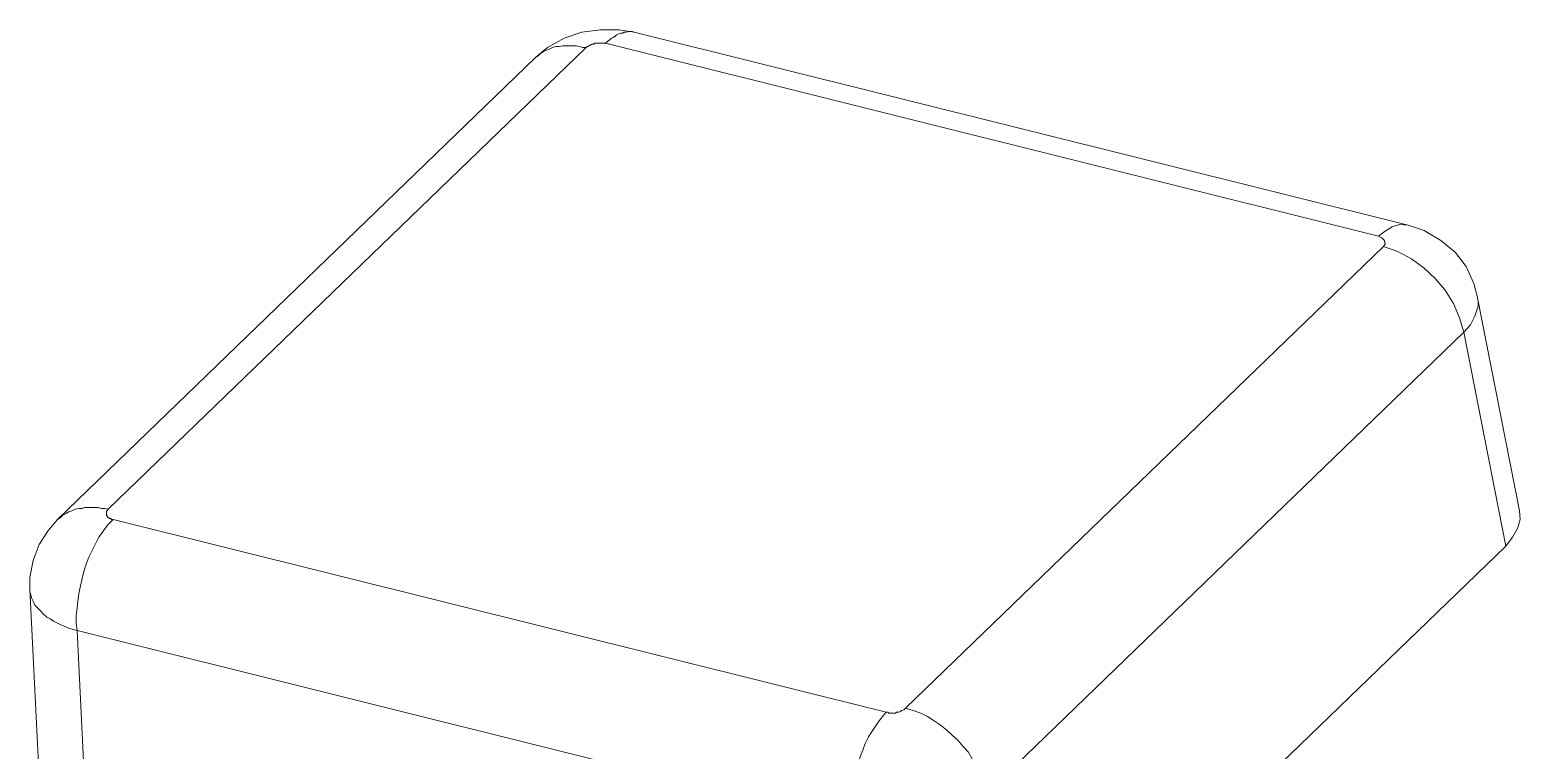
# Model space of a CAD drawing. Header units: millimetres. Extents: x 15 to 196, y 29 to 258.
# Drawn here: x 16.9 to 91.8, y 221.9 to 258.1 of the extents above; entities that cross this region are included whole.
import ezdxf

# ---------------------------------------------------------------- set-up
doc = ezdxf.new("R2010")
doc.units = ezdxf.units.MM

msp = doc.modelspace()

# ---------------------------------------------------------------- linework, layer by layer
at = {"color": 7, "lineweight": 0}
for points in [[(47.278572, 257.976511), (46.516572, 258.103511), (45.585239, 258.103511), (44.653906, 257.976511), (43.764906, 257.680178), (42.918239, 257.214511), (42.325572, 256.706511)], [(45.839239, 257.426178), (45.966239, 257.553178), (46.050906, 257.595158), (46.135572, 257.680178), (46.220239, 257.722511), (46.304906, 257.764844), (46.389572, 257.849511), (46.474239, 257.891844), (46.601239, 257.934178), (46.685906, 257.934178), (46.770572, 257.976511), (46.897572, 257.976511), (46.982239, 258.018844), (47.066906, 258.018844), (47.193906, 258.018844), (47.278572, 257.976511)], [(47.278572, 257.976511), (86.140572, 248.282178)], [(44.865572, 257.214511), (20.862678, 234.015844)], [(44.865572, 257.214511), (44.696239, 257.214511), (44.526906, 257.256844), (44.357572, 257.299178), (44.188239, 257.299178), (44.018906, 257.299178), (43.849572, 257.299178), (43.680239, 257.299178), (43.510906, 257.256844), (43.341572, 257.256844), (43.172239, 257.214511), (43.002906, 257.129492), (42.875906, 257.087158), (42.706572, 257.002844), (42.579572, 256.918178), (42.452572, 256.791178), (42.325572, 256.706511)], [(45.839239, 257.426178), (45.754572, 257.426178), (45.712239, 257.426178), (45.627572, 257.426178), (45.542906, 257.426178), (45.500572, 257.426178), (45.415906, 257.426178), (45.373572, 257.426178), (45.288906, 257.426178), (45.246572, 257.383844), (45.161906, 257.383844), (45.119572, 257.341511), (45.077239, 257.341511), (44.992572, 257.299178), (44.950239, 257.256844), (44.907906, 257.256844), (44.865572, 257.214511)], [(84.658906, 247.731844), (45.839239, 257.426178)], [(42.325572, 256.706511), (18.322678, 233.507844)], [(84.658906, 247.731844), (84.997572, 247.985844), (85.336239, 248.197511), (85.717239, 248.324511), (86.140572, 248.282178)], [(89.611906, 244.726178), (89.442572, 245.361178), (89.061572, 246.207844), (88.511239, 246.927511), (87.791572, 247.520178), (86.944906, 248.028178), (86.140572, 248.282178)], [(60.909906, 224.025178), (84.912906, 247.223844)], [(84.912906, 247.223844), (84.997572, 247.350844), (84.955239, 247.520178), (84.828239, 247.647178), (84.658906, 247.731844)], [(84.912906, 247.223844), (85.632572, 246.969844), (86.309906, 246.588844), (86.944906, 246.123178), (87.495239, 245.615178), (88.003239, 245.022511), (88.426572, 244.345178), (88.722906, 243.625511), (88.934572, 242.905844)], [(88.934572, 242.905844), (89.273239, 243.286844), (89.484906, 243.710178), (89.654239, 244.218178), (89.654239, 244.472178), (89.611906, 244.726178)], [(89.611906, 244.726178), (91.728572, 233.931178)], [(64.931572, 219.707178), (88.934572, 242.905844)], [(88.934572, 242.905844), (91.051239, 232.153178)], [(20.862678, 234.015844), (20.693345, 234.058178), (20.524011, 234.058178), (20.354678, 234.100511), (20.185345, 234.100511), (20.016011, 234.100511), (19.846678, 234.100511), (19.677345, 234.100511), (19.550345, 234.058178), (19.381011, 234.058178), (19.211678, 234.015844), (19.042345, 233.931178), (18.873011, 233.888844), (18.746011, 233.803825), (18.576678, 233.719511), (18.449678, 233.592511), (18.322678, 233.507844)], [(20.862678, 234.015844), (20.820345, 233.973511), (20.820345, 233.931178), (20.778011, 233.931178), (20.778011, 233.888844), (20.778011, 233.846158), (20.778011, 233.803825), (20.778011, 233.761844), (20.778011, 233.719511), (20.778011, 233.677178), (20.820345, 233.677178), (20.820345, 233.634844), (20.862678, 233.592511), (20.905011, 233.592511), (20.947345, 233.550178), (20.989678, 233.550178), (21.032011, 233.507844), (21.074345, 233.507844), (21.116678, 233.507844)], [(91.051239, 232.153178), (91.389906, 232.618844), (91.643906, 233.042178), (91.770906, 233.507844), (91.728572, 233.931178)], [(18.322678, 233.507844), (17.857011, 232.957511), (17.391345, 232.237492), (17.095011, 231.433511), (16.925678, 230.586844), (16.925678, 229.994178)], [(21.116678, 233.507844), (20.820345, 233.211511), (20.608678, 232.915178), (20.397011, 232.618844), (20.227678, 232.280178), (20.058345, 231.941511), (19.889011, 231.602844), (19.762011, 231.264178), (19.635011, 230.883178), (19.550345, 230.544511), (19.465678, 230.163511), (19.381011, 229.782511), (19.338678, 229.401511), (19.296345, 229.062492), (19.254011, 228.681844), (19.254011, 228.300844), (19.296345, 227.919844)], [(21.116678, 233.507844), (59.936239, 223.813511)], [(66.455572, 208.403825), (91.051239, 232.153178)], [(16.925678, 229.994178), (16.925678, 229.867178), (16.968011, 229.782511), (17.010345, 229.570492), (17.095011, 229.401511), (17.179678, 229.189844), (17.306678, 229.062492), (17.476011, 228.893511), (17.603011, 228.766511), (17.772345, 228.597178), (17.941678, 228.512158), (18.111011, 228.385511), (18.322678, 228.300844), (18.492011, 228.216178), (18.703678, 228.131511), (18.873011, 228.046844), (19.296345, 227.919844)], [(16.925678, 229.994178), (17.476011, 218.860511)], [(19.296345, 227.919844), (58.115906, 218.225511)], [(19.296345, 227.919844), (19.846678, 216.870492)], [(59.936239, 223.813511), (59.682239, 223.517178), (59.470572, 223.220492), (59.258906, 222.924511), (59.047239, 222.585844), (58.877906, 222.247178), (58.750906, 221.908511), (58.623906, 221.569844), (58.496906, 221.188844), (58.369906, 220.850178), (58.285239, 220.469178), (58.242906, 220.087825), (58.158239, 219.749511), (58.115906, 219.368511), (58.115906, 218.987158), (58.115906, 218.606511), (58.115906, 218.225511)], [(59.936239, 223.813511), (60.020906, 223.813511), (60.063239, 223.770825), (60.147906, 223.770825), (60.190239, 223.770825), (60.274906, 223.770825), (60.317239, 223.770825), (60.401906, 223.770825), (60.444239, 223.813511), (60.528906, 223.813511), (60.571239, 223.813511), (60.655906, 223.855844), (60.698239, 223.898178), (60.740572, 223.898178), (60.825239, 223.940511), (60.867572, 223.982844), (60.909906, 224.025178)], [(60.909906, 224.025178), (61.290906, 223.898178), (61.671906, 223.770825), (62.010572, 223.601844), (62.349239, 223.390178), (62.645572, 223.178511), (62.984239, 222.924511), (63.238239, 222.670158), (63.534572, 222.416511), (63.788572, 222.120178), (64.042572, 221.823844), (64.254239, 221.485178), (64.423572, 221.146158), (64.592906, 220.807844), (64.762239, 220.426844), (64.889239, 220.087825), (64.931572, 219.707178)]]:
    msp.add_lwpolyline(points, dxfattribs=at)

doc.saveas('drawing.dxf')
